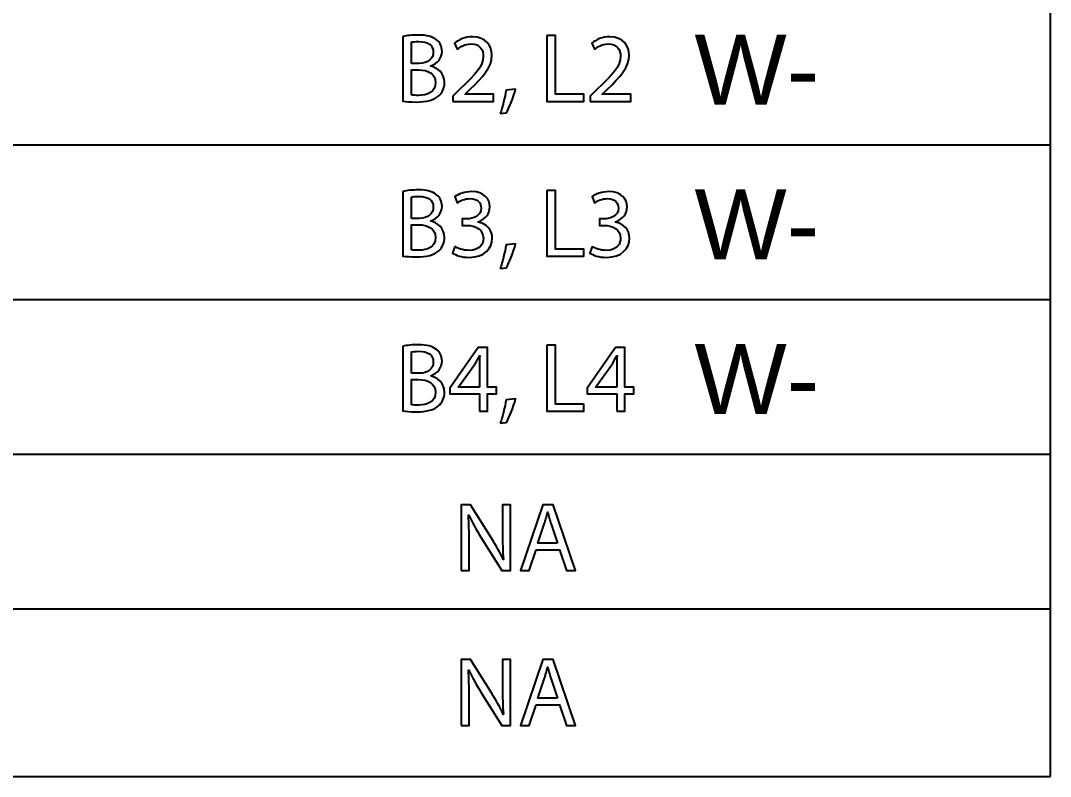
# Model space of a CAD drawing. Extents: x -2724 to 347, y -217 to 302.
# Drawn here: x 174 to 232.9, y -89.9 to -46.7 of the extents above; entities that cross this region are included whole.
import ezdxf

# ---------------------------------------------------------------- set-up
doc = ezdxf.new("R2010")
doc.units = 0
doc.header["$LTSCALE"] = 0.25
doc.layers.add('DIM', color=6, linetype='CONTINUOUS')
doc.styles.add('S1', font='txt.shx', dxfattribs={"bigfont": 'bigfont.shx'})

msp = doc.modelspace()

# ---------------------------------------------------------------- linework, layer by layer
at = {"layer": 'DIM', "color": 3}
for p, q in [((232.901, -53.804), (148.567, -53.804)), ((232.901, -62.643), (148.567, -62.643)), ((232.901, -71.482), (148.567, -71.482)), ((232.901, -80.321), (148.567, -80.321))]:
    msp.add_line(p, q, dxfattribs=at)
for points, knots in [([(232.901, -89.882), (232.901, -89.882), (148.567, -89.882), (148.567, -89.882), (148.567, -89.882), (148.567, -89.882), (148.567, -9.246), (148.567, -9.246), (148.567, -9.246), (148.567, -9.246), (232.901, -9.246), (232.901, -9.246), (232.901, -9.246), (232.901, -9.246), (232.901, -89.882), (232.901, -89.882)], [0, 0, 0, 0, 0.25, 0.25, 0.25, 0.25, 0.5, 0.5, 0.5, 0.5, 0.75, 0.75, 0.75, 0.75, 1, 1, 1, 1]), ([(195.886, -47.603), (196.099, -47.552), (196.439, -47.519), (196.775, -47.519), (196.775, -47.519), (197.261, -47.519), (197.574, -47.603), (197.803, -47.793), (197.803, -47.793), (197.999, -47.938), (198.122, -48.161), (198.122, -48.457), (198.122, -48.457), (198.122, -48.826), (197.876, -49.145), (197.484, -49.285), (197.484, -49.285), (197.484, -49.285), (197.484, -49.301), (197.484, -49.301), (197.484, -49.301), (197.842, -49.385), (198.261, -49.681), (198.261, -50.24), (198.261, -50.24), (198.261, -50.564), (198.133, -50.81), (197.937, -50.995), (197.937, -50.995), (197.68, -51.235), (197.255, -51.347), (196.641, -51.347), (196.641, -51.347), (196.305, -51.347), (196.048, -51.325), (195.886, -51.302), (195.886, -51.302), (195.886, -51.302), (195.886, -47.603), (195.886, -47.603)], [0, 0, 0, 0, 0.1, 0.1, 0.1, 0.1, 0.2, 0.2, 0.2, 0.2, 0.3, 0.3, 0.3, 0.3, 0.4, 0.4, 0.4, 0.4, 0.5, 0.5, 0.5, 0.5, 0.6, 0.6, 0.6, 0.6, 0.7, 0.7, 0.7, 0.7, 0.8, 0.8, 0.8, 0.8, 0.9, 0.9, 0.9, 0.9, 1, 1, 1, 1]), ([(198.742, -51.313), (198.742, -51.313), (198.742, -51.012), (198.742, -51.012), (198.742, -51.012), (198.742, -51.012), (199.128, -50.637), (199.128, -50.637), (199.128, -50.637), (200.055, -49.754), (200.48, -49.285), (200.48, -48.737), (200.48, -48.737), (200.48, -48.368), (200.307, -48.027), (199.765, -48.027), (199.765, -48.027), (199.435, -48.027), (199.161, -48.195), (198.994, -48.334), (198.994, -48.334), (198.994, -48.334), (198.837, -47.988), (198.837, -47.988), (198.837, -47.988), (199.083, -47.781), (199.446, -47.619), (199.865, -47.619), (199.865, -47.619), (200.643, -47.619), (200.972, -48.156), (200.972, -48.676), (200.972, -48.676), (200.972, -49.346), (200.486, -49.888), (199.72, -50.625), (199.72, -50.625), (199.72, -50.625), (199.435, -50.894), (199.435, -50.894), (199.435, -50.894), (199.435, -50.894), (199.435, -50.905), (199.435, -50.905), (199.435, -50.905), (199.435, -50.905), (201.061, -50.905), (201.061, -50.905), (201.061, -50.905), (201.061, -50.905), (201.061, -51.313), (201.061, -51.313), (201.061, -51.313), (201.061, -51.313), (198.742, -51.313), (198.742, -51.313)], [0, 0, 0, 0, 0.071429, 0.071429, 0.071429, 0.071429, 0.142857, 0.142857, 0.142857, 0.142857, 0.214286, 0.214286, 0.214286, 0.214286, 0.285714, 0.285714, 0.285714, 0.285714, 0.357143, 0.357143, 0.357143, 0.357143, 0.428571, 0.428571, 0.428571, 0.428571, 0.5, 0.5, 0.5, 0.5, 0.571429, 0.571429, 0.571429, 0.571429, 0.642857, 0.642857, 0.642857, 0.642857, 0.714286, 0.714286, 0.714286, 0.714286, 0.785714, 0.785714, 0.785714, 0.785714, 0.857143, 0.857143, 0.857143, 0.857143, 0.928571, 0.928571, 0.928571, 0.928571, 1, 1, 1, 1]), ([(204.119, -47.546), (204.119, -47.546), (204.611, -47.546), (204.611, -47.546), (204.611, -47.546), (204.611, -47.546), (204.611, -50.905), (204.611, -50.905), (204.611, -50.905), (204.611, -50.905), (206.221, -50.905), (206.221, -50.905), (206.221, -50.905), (206.221, -50.905), (206.221, -51.313), (206.221, -51.313), (206.221, -51.313), (206.221, -51.313), (204.119, -51.313), (204.119, -51.313), (204.119, -51.313), (204.119, -51.313), (204.119, -47.546), (204.119, -47.546)], [0, 0, 0, 0, 0.166667, 0.166667, 0.166667, 0.166667, 0.333333, 0.333333, 0.333333, 0.333333, 0.5, 0.5, 0.5, 0.5, 0.666667, 0.666667, 0.666667, 0.666667, 0.833333, 0.833333, 0.833333, 0.833333, 1, 1, 1, 1]), ([(206.589, -51.313), (206.589, -51.313), (206.589, -51.012), (206.589, -51.012), (206.589, -51.012), (206.589, -51.012), (206.975, -50.637), (206.975, -50.637), (206.975, -50.637), (207.902, -49.754), (208.327, -49.285), (208.327, -48.737), (208.327, -48.737), (208.327, -48.368), (208.154, -48.027), (207.612, -48.027), (207.612, -48.027), (207.282, -48.027), (207.008, -48.195), (206.841, -48.334), (206.841, -48.334), (206.841, -48.334), (206.684, -47.988), (206.684, -47.988), (206.684, -47.988), (206.93, -47.781), (207.293, -47.619), (207.712, -47.619), (207.712, -47.619), (208.49, -47.619), (208.819, -48.156), (208.819, -48.676), (208.819, -48.676), (208.819, -49.346), (208.333, -49.888), (207.567, -50.625), (207.567, -50.625), (207.567, -50.625), (207.282, -50.894), (207.282, -50.894), (207.282, -50.894), (207.282, -50.894), (207.282, -50.905), (207.282, -50.905), (207.282, -50.905), (207.282, -50.905), (208.908, -50.905), (208.908, -50.905), (208.908, -50.905), (208.908, -50.905), (208.908, -51.313), (208.908, -51.313), (208.908, -51.313), (208.908, -51.313), (206.589, -51.313), (206.589, -51.313)], [0, 0, 0, 0, 0.071429, 0.071429, 0.071429, 0.071429, 0.142857, 0.142857, 0.142857, 0.142857, 0.214286, 0.214286, 0.214286, 0.214286, 0.285714, 0.285714, 0.285714, 0.285714, 0.357143, 0.357143, 0.357143, 0.357143, 0.428571, 0.428571, 0.428571, 0.428571, 0.5, 0.5, 0.5, 0.5, 0.571429, 0.571429, 0.571429, 0.571429, 0.642857, 0.642857, 0.642857, 0.642857, 0.714286, 0.714286, 0.714286, 0.714286, 0.785714, 0.785714, 0.785714, 0.785714, 0.857143, 0.857143, 0.857143, 0.857143, 0.928571, 0.928571, 0.928571, 0.928571, 1, 1, 1, 1]), ([(196.372, -49.145), (196.372, -49.145), (196.814, -49.145), (196.814, -49.145), (196.814, -49.145), (197.322, -49.145), (197.624, -48.871), (197.624, -48.508), (197.624, -48.508), (197.624, -48.072), (197.294, -47.893), (196.803, -47.893), (196.803, -47.893), (196.579, -47.893), (196.451, -47.909), (196.372, -47.927), (196.372, -47.927), (196.372, -47.927), (196.372, -49.145), (196.372, -49.145)], [0, 0, 0, 0, 0.2, 0.2, 0.2, 0.2, 0.4, 0.4, 0.4, 0.4, 0.6, 0.6, 0.6, 0.6, 0.8, 0.8, 0.8, 0.8, 1, 1, 1, 1]), ([(196.372, -50.944), (196.473, -50.961), (196.607, -50.967), (196.78, -50.967), (196.78, -50.967), (197.283, -50.967), (197.747, -50.783), (197.747, -50.235), (197.747, -50.235), (197.747, -49.727), (197.306, -49.508), (196.775, -49.508), (196.775, -49.508), (196.775, -49.508), (196.372, -49.508), (196.372, -49.508), (196.372, -49.508), (196.372, -49.508), (196.372, -50.944), (196.372, -50.944)], [0, 0, 0, 0, 0.2, 0.2, 0.2, 0.2, 0.4, 0.4, 0.4, 0.4, 0.6, 0.6, 0.6, 0.6, 0.8, 0.8, 0.8, 0.8, 1, 1, 1, 1]), ([(201.448, -52.006), (201.57, -51.671), (201.721, -51.073), (201.783, -50.665), (201.783, -50.665), (201.783, -50.665), (202.33, -50.609), (202.33, -50.609), (202.33, -50.609), (202.196, -51.084), (201.95, -51.705), (201.794, -51.967), (201.794, -51.967), (201.794, -51.967), (201.448, -52.006), (201.448, -52.006)], [0, 0, 0, 0, 0.25, 0.25, 0.25, 0.25, 0.5, 0.5, 0.5, 0.5, 0.75, 0.75, 0.75, 0.75, 1, 1, 1, 1]), ([(195.886, -56.452), (196.099, -56.402), (196.439, -56.369), (196.775, -56.369), (196.775, -56.369), (197.261, -56.369), (197.574, -56.452), (197.803, -56.643), (197.803, -56.643), (197.999, -56.788), (198.122, -57.011), (198.122, -57.307), (198.122, -57.307), (198.122, -57.676), (197.876, -57.995), (197.484, -58.135), (197.484, -58.135), (197.484, -58.135), (197.484, -58.151), (197.484, -58.151), (197.484, -58.151), (197.842, -58.235), (198.261, -58.531), (198.261, -59.09), (198.261, -59.09), (198.261, -59.414), (198.133, -59.66), (197.937, -59.845), (197.937, -59.845), (197.68, -60.085), (197.255, -60.197), (196.641, -60.197), (196.641, -60.197), (196.305, -60.197), (196.048, -60.175), (195.886, -60.152), (195.886, -60.152), (195.886, -60.152), (195.886, -56.452), (195.886, -56.452)], [0, 0, 0, 0, 0.1, 0.1, 0.1, 0.1, 0.2, 0.2, 0.2, 0.2, 0.3, 0.3, 0.3, 0.3, 0.4, 0.4, 0.4, 0.4, 0.5, 0.5, 0.5, 0.5, 0.6, 0.6, 0.6, 0.6, 0.7, 0.7, 0.7, 0.7, 0.8, 0.8, 0.8, 0.8, 0.9, 0.9, 0.9, 0.9, 1, 1, 1, 1]), ([(198.86, -59.604), (198.999, -59.688), (199.318, -59.828), (199.664, -59.828), (199.664, -59.828), (200.29, -59.828), (200.491, -59.431), (200.486, -59.124), (200.486, -59.124), (200.48, -58.615), (200.022, -58.397), (199.547, -58.397), (199.547, -58.397), (199.547, -58.397), (199.273, -58.397), (199.273, -58.397), (199.273, -58.397), (199.273, -58.397), (199.273, -58.028), (199.273, -58.028), (199.273, -58.028), (199.273, -58.028), (199.547, -58.028), (199.547, -58.028), (199.547, -58.028), (199.905, -58.028), (200.357, -57.844), (200.357, -57.414), (200.357, -57.414), (200.357, -57.122), (200.173, -56.865), (199.72, -56.865), (199.72, -56.865), (199.43, -56.865), (199.15, -56.994), (198.994, -57.106), (198.994, -57.106), (198.994, -57.106), (198.86, -56.749), (198.86, -56.749), (198.86, -56.749), (199.055, -56.609), (199.424, -56.469), (199.815, -56.469), (199.815, -56.469), (200.531, -56.469), (200.855, -56.894), (200.855, -57.335), (200.855, -57.335), (200.855, -57.715), (200.626, -58.034), (200.184, -58.196), (200.184, -58.196), (200.184, -58.196), (200.184, -58.207), (200.184, -58.207), (200.184, -58.207), (200.631, -58.291), (200.995, -58.626), (200.995, -59.135), (200.995, -59.135), (200.995, -59.716), (200.536, -60.225), (199.67, -60.225), (199.67, -60.225), (199.262, -60.225), (198.904, -60.096), (198.725, -59.978), (198.725, -59.978), (198.725, -59.978), (198.86, -59.604), (198.86, -59.604)], [0, 0, 0, 0, 0.055556, 0.055556, 0.055556, 0.055556, 0.111111, 0.111111, 0.111111, 0.111111, 0.166667, 0.166667, 0.166667, 0.166667, 0.222222, 0.222222, 0.222222, 0.222222, 0.277778, 0.277778, 0.277778, 0.277778, 0.333333, 0.333333, 0.333333, 0.333333, 0.388889, 0.388889, 0.388889, 0.388889, 0.444444, 0.444444, 0.444444, 0.444444, 0.5, 0.5, 0.5, 0.5, 0.555556, 0.555556, 0.555556, 0.555556, 0.611111, 0.611111, 0.611111, 0.611111, 0.666667, 0.666667, 0.666667, 0.666667, 0.722222, 0.722222, 0.722222, 0.722222, 0.777778, 0.777778, 0.777778, 0.777778, 0.833333, 0.833333, 0.833333, 0.833333, 0.888889, 0.888889, 0.888889, 0.888889, 0.944444, 0.944444, 0.944444, 0.944444, 1, 1, 1, 1]), ([(204.119, -56.396), (204.119, -56.396), (204.611, -56.396), (204.611, -56.396), (204.611, -56.396), (204.611, -56.396), (204.611, -59.755), (204.611, -59.755), (204.611, -59.755), (204.611, -59.755), (206.221, -59.755), (206.221, -59.755), (206.221, -59.755), (206.221, -59.755), (206.221, -60.163), (206.221, -60.163), (206.221, -60.163), (206.221, -60.163), (204.119, -60.163), (204.119, -60.163), (204.119, -60.163), (204.119, -60.163), (204.119, -56.396), (204.119, -56.396)], [0, 0, 0, 0, 0.166667, 0.166667, 0.166667, 0.166667, 0.333333, 0.333333, 0.333333, 0.333333, 0.5, 0.5, 0.5, 0.5, 0.666667, 0.666667, 0.666667, 0.666667, 0.833333, 0.833333, 0.833333, 0.833333, 1, 1, 1, 1]), ([(206.707, -59.604), (206.846, -59.688), (207.165, -59.828), (207.511, -59.828), (207.511, -59.828), (208.137, -59.828), (208.338, -59.431), (208.333, -59.124), (208.333, -59.124), (208.327, -58.615), (207.869, -58.397), (207.394, -58.397), (207.394, -58.397), (207.394, -58.397), (207.12, -58.397), (207.12, -58.397), (207.12, -58.397), (207.12, -58.397), (207.12, -58.028), (207.12, -58.028), (207.12, -58.028), (207.12, -58.028), (207.394, -58.028), (207.394, -58.028), (207.394, -58.028), (207.752, -58.028), (208.204, -57.844), (208.204, -57.414), (208.204, -57.414), (208.204, -57.122), (208.02, -56.865), (207.567, -56.865), (207.567, -56.865), (207.276, -56.865), (206.997, -56.994), (206.841, -57.106), (206.841, -57.106), (206.841, -57.106), (206.707, -56.749), (206.707, -56.749), (206.707, -56.749), (206.902, -56.609), (207.271, -56.469), (207.662, -56.469), (207.662, -56.469), (208.378, -56.469), (208.702, -56.894), (208.702, -57.335), (208.702, -57.335), (208.702, -57.715), (208.473, -58.034), (208.031, -58.196), (208.031, -58.196), (208.031, -58.196), (208.031, -58.207), (208.031, -58.207), (208.031, -58.207), (208.478, -58.291), (208.842, -58.626), (208.842, -59.135), (208.842, -59.135), (208.842, -59.716), (208.383, -60.225), (207.517, -60.225), (207.517, -60.225), (207.109, -60.225), (206.751, -60.096), (206.572, -59.978), (206.572, -59.978), (206.572, -59.978), (206.707, -59.604), (206.707, -59.604)], [0, 0, 0, 0, 0.055556, 0.055556, 0.055556, 0.055556, 0.111111, 0.111111, 0.111111, 0.111111, 0.166667, 0.166667, 0.166667, 0.166667, 0.222222, 0.222222, 0.222222, 0.222222, 0.277778, 0.277778, 0.277778, 0.277778, 0.333333, 0.333333, 0.333333, 0.333333, 0.388889, 0.388889, 0.388889, 0.388889, 0.444444, 0.444444, 0.444444, 0.444444, 0.5, 0.5, 0.5, 0.5, 0.555556, 0.555556, 0.555556, 0.555556, 0.611111, 0.611111, 0.611111, 0.611111, 0.666667, 0.666667, 0.666667, 0.666667, 0.722222, 0.722222, 0.722222, 0.722222, 0.777778, 0.777778, 0.777778, 0.777778, 0.833333, 0.833333, 0.833333, 0.833333, 0.888889, 0.888889, 0.888889, 0.888889, 0.944444, 0.944444, 0.944444, 0.944444, 1, 1, 1, 1]), ([(196.372, -57.995), (196.372, -57.995), (196.814, -57.995), (196.814, -57.995), (196.814, -57.995), (197.322, -57.995), (197.624, -57.721), (197.624, -57.358), (197.624, -57.358), (197.624, -56.922), (197.294, -56.743), (196.803, -56.743), (196.803, -56.743), (196.579, -56.743), (196.451, -56.759), (196.372, -56.777), (196.372, -56.777), (196.372, -56.777), (196.372, -57.995), (196.372, -57.995)], [0, 0, 0, 0, 0.2, 0.2, 0.2, 0.2, 0.4, 0.4, 0.4, 0.4, 0.6, 0.6, 0.6, 0.6, 0.8, 0.8, 0.8, 0.8, 1, 1, 1, 1]), ([(196.372, -59.794), (196.473, -59.811), (196.607, -59.817), (196.78, -59.817), (196.78, -59.817), (197.283, -59.817), (197.747, -59.633), (197.747, -59.085), (197.747, -59.085), (197.747, -58.576), (197.306, -58.358), (196.775, -58.358), (196.775, -58.358), (196.775, -58.358), (196.372, -58.358), (196.372, -58.358), (196.372, -58.358), (196.372, -58.358), (196.372, -59.794), (196.372, -59.794)], [0, 0, 0, 0, 0.2, 0.2, 0.2, 0.2, 0.4, 0.4, 0.4, 0.4, 0.6, 0.6, 0.6, 0.6, 0.8, 0.8, 0.8, 0.8, 1, 1, 1, 1]), ([(201.448, -60.856), (201.57, -60.521), (201.721, -59.923), (201.783, -59.515), (201.783, -59.515), (201.783, -59.515), (202.33, -59.459), (202.33, -59.459), (202.33, -59.459), (202.196, -59.934), (201.95, -60.554), (201.794, -60.817), (201.794, -60.817), (201.794, -60.817), (201.448, -60.856), (201.448, -60.856)], [0, 0, 0, 0, 0.25, 0.25, 0.25, 0.25, 0.5, 0.5, 0.5, 0.5, 0.75, 0.75, 0.75, 0.75, 1, 1, 1, 1]), ([(195.886, -65.302), (196.099, -65.251), (196.439, -65.218), (196.775, -65.218), (196.775, -65.218), (197.261, -65.218), (197.574, -65.302), (197.803, -65.492), (197.803, -65.492), (197.999, -65.638), (198.122, -65.861), (198.122, -66.157), (198.122, -66.157), (198.122, -66.526), (197.876, -66.845), (197.484, -66.984), (197.484, -66.984), (197.484, -66.984), (197.484, -67.001), (197.484, -67.001), (197.484, -67.001), (197.842, -67.085), (198.261, -67.381), (198.261, -67.94), (198.261, -67.94), (198.261, -68.264), (198.133, -68.51), (197.937, -68.695), (197.937, -68.695), (197.68, -68.935), (197.255, -69.047), (196.641, -69.047), (196.641, -69.047), (196.305, -69.047), (196.048, -69.024), (195.886, -69.002), (195.886, -69.002), (195.886, -69.002), (195.886, -65.302), (195.886, -65.302)], [0, 0, 0, 0, 0.1, 0.1, 0.1, 0.1, 0.2, 0.2, 0.2, 0.2, 0.3, 0.3, 0.3, 0.3, 0.4, 0.4, 0.4, 0.4, 0.5, 0.5, 0.5, 0.5, 0.6, 0.6, 0.6, 0.6, 0.7, 0.7, 0.7, 0.7, 0.8, 0.8, 0.8, 0.8, 0.9, 0.9, 0.9, 0.9, 1, 1, 1, 1]), ([(204.119, -65.246), (204.119, -65.246), (204.611, -65.246), (204.611, -65.246), (204.611, -65.246), (204.611, -65.246), (204.611, -68.605), (204.611, -68.605), (204.611, -68.605), (204.611, -68.605), (206.221, -68.605), (206.221, -68.605), (206.221, -68.605), (206.221, -68.605), (206.221, -69.013), (206.221, -69.013), (206.221, -69.013), (206.221, -69.013), (204.119, -69.013), (204.119, -69.013), (204.119, -69.013), (204.119, -69.013), (204.119, -65.246), (204.119, -65.246)], [0, 0, 0, 0, 0.166667, 0.166667, 0.166667, 0.166667, 0.333333, 0.333333, 0.333333, 0.333333, 0.5, 0.5, 0.5, 0.5, 0.666667, 0.666667, 0.666667, 0.666667, 0.833333, 0.833333, 0.833333, 0.833333, 1, 1, 1, 1]), ([(196.372, -66.845), (196.372, -66.845), (196.814, -66.845), (196.814, -66.845), (196.814, -66.845), (197.322, -66.845), (197.624, -66.571), (197.624, -66.208), (197.624, -66.208), (197.624, -65.772), (197.294, -65.592), (196.803, -65.592), (196.803, -65.592), (196.579, -65.592), (196.451, -65.609), (196.372, -65.626), (196.372, -65.626), (196.372, -65.626), (196.372, -66.845), (196.372, -66.845)], [0, 0, 0, 0, 0.2, 0.2, 0.2, 0.2, 0.4, 0.4, 0.4, 0.4, 0.6, 0.6, 0.6, 0.6, 0.8, 0.8, 0.8, 0.8, 1, 1, 1, 1]), ([(200.262, -69.013), (200.262, -69.013), (200.262, -68.018), (200.262, -68.018), (200.262, -68.018), (200.262, -68.018), (198.575, -68.018), (198.575, -68.018), (198.575, -68.018), (198.575, -68.018), (198.575, -67.7), (198.575, -67.7), (198.575, -67.7), (198.575, -67.7), (200.195, -65.38), (200.195, -65.38), (200.195, -65.38), (200.195, -65.38), (200.726, -65.38), (200.726, -65.38), (200.726, -65.38), (200.726, -65.38), (200.726, -67.638), (200.726, -67.638), (200.726, -67.638), (200.726, -67.638), (201.235, -67.638), (201.235, -67.638), (201.235, -67.638), (201.235, -67.638), (201.235, -68.018), (201.235, -68.018), (201.235, -68.018), (201.235, -68.018), (200.726, -68.018), (200.726, -68.018), (200.726, -68.018), (200.726, -68.018), (200.726, -69.013), (200.726, -69.013), (200.726, -69.013), (200.726, -69.013), (200.262, -69.013), (200.262, -69.013)], [0, 0, 0, 0, 0.090909, 0.090909, 0.090909, 0.090909, 0.181818, 0.181818, 0.181818, 0.181818, 0.272727, 0.272727, 0.272727, 0.272727, 0.363636, 0.363636, 0.363636, 0.363636, 0.454545, 0.454545, 0.454545, 0.454545, 0.545455, 0.545455, 0.545455, 0.545455, 0.636364, 0.636364, 0.636364, 0.636364, 0.727273, 0.727273, 0.727273, 0.727273, 0.818182, 0.818182, 0.818182, 0.818182, 0.909091, 0.909091, 0.909091, 0.909091, 1, 1, 1, 1]), ([(200.262, -67.638), (200.262, -67.638), (200.262, -66.425), (200.262, -66.425), (200.262, -66.425), (200.262, -66.235), (200.268, -66.045), (200.279, -65.855), (200.279, -65.855), (200.279, -65.855), (200.262, -65.855), (200.262, -65.855), (200.262, -65.855), (200.151, -66.068), (200.061, -66.224), (199.961, -66.392), (199.961, -66.392), (199.961, -66.392), (199.072, -67.627), (199.072, -67.627), (199.072, -67.627), (199.072, -67.627), (199.072, -67.638), (199.072, -67.638), (199.072, -67.638), (199.072, -67.638), (200.262, -67.638), (200.262, -67.638)], [0, 0, 0, 0, 0.142857, 0.142857, 0.142857, 0.142857, 0.285714, 0.285714, 0.285714, 0.285714, 0.428571, 0.428571, 0.428571, 0.428571, 0.571429, 0.571429, 0.571429, 0.571429, 0.714286, 0.714286, 0.714286, 0.714286, 0.857143, 0.857143, 0.857143, 0.857143, 1, 1, 1, 1]), ([(208.109, -69.013), (208.109, -69.013), (208.109, -68.018), (208.109, -68.018), (208.109, -68.018), (208.109, -68.018), (206.422, -68.018), (206.422, -68.018), (206.422, -68.018), (206.422, -68.018), (206.422, -67.7), (206.422, -67.7), (206.422, -67.7), (206.422, -67.7), (208.042, -65.38), (208.042, -65.38), (208.042, -65.38), (208.042, -65.38), (208.574, -65.38), (208.574, -65.38), (208.574, -65.38), (208.574, -65.38), (208.574, -67.638), (208.574, -67.638), (208.574, -67.638), (208.574, -67.638), (209.082, -67.638), (209.082, -67.638), (209.082, -67.638), (209.082, -67.638), (209.082, -68.018), (209.082, -68.018), (209.082, -68.018), (209.082, -68.018), (208.574, -68.018), (208.574, -68.018), (208.574, -68.018), (208.574, -68.018), (208.574, -69.013), (208.574, -69.013), (208.574, -69.013), (208.574, -69.013), (208.109, -69.013), (208.109, -69.013)], [0, 0, 0, 0, 0.090909, 0.090909, 0.090909, 0.090909, 0.181818, 0.181818, 0.181818, 0.181818, 0.272727, 0.272727, 0.272727, 0.272727, 0.363636, 0.363636, 0.363636, 0.363636, 0.454545, 0.454545, 0.454545, 0.454545, 0.545455, 0.545455, 0.545455, 0.545455, 0.636364, 0.636364, 0.636364, 0.636364, 0.727273, 0.727273, 0.727273, 0.727273, 0.818182, 0.818182, 0.818182, 0.818182, 0.909091, 0.909091, 0.909091, 0.909091, 1, 1, 1, 1]), ([(208.109, -67.638), (208.109, -67.638), (208.109, -66.425), (208.109, -66.425), (208.109, -66.425), (208.109, -66.235), (208.115, -66.045), (208.126, -65.855), (208.126, -65.855), (208.126, -65.855), (208.109, -65.855), (208.109, -65.855), (208.109, -65.855), (207.997, -66.068), (207.908, -66.224), (207.808, -66.392), (207.808, -66.392), (207.808, -66.392), (206.919, -67.627), (206.919, -67.627), (206.919, -67.627), (206.919, -67.627), (206.919, -67.638), (206.919, -67.638), (206.919, -67.638), (206.919, -67.638), (208.109, -67.638), (208.109, -67.638)], [0, 0, 0, 0, 0.142857, 0.142857, 0.142857, 0.142857, 0.285714, 0.285714, 0.285714, 0.285714, 0.428571, 0.428571, 0.428571, 0.428571, 0.571429, 0.571429, 0.571429, 0.571429, 0.714286, 0.714286, 0.714286, 0.714286, 0.857143, 0.857143, 0.857143, 0.857143, 1, 1, 1, 1]), ([(196.372, -68.644), (196.473, -68.661), (196.607, -68.667), (196.78, -68.667), (196.78, -68.667), (197.283, -68.667), (197.747, -68.482), (197.747, -67.935), (197.747, -67.935), (197.747, -67.426), (197.306, -67.208), (196.775, -67.208), (196.775, -67.208), (196.775, -67.208), (196.372, -67.208), (196.372, -67.208), (196.372, -67.208), (196.372, -67.208), (196.372, -68.644), (196.372, -68.644)], [0, 0, 0, 0, 0.2, 0.2, 0.2, 0.2, 0.4, 0.4, 0.4, 0.4, 0.6, 0.6, 0.6, 0.6, 0.8, 0.8, 0.8, 0.8, 1, 1, 1, 1]), ([(201.448, -69.706), (201.57, -69.371), (201.721, -68.773), (201.783, -68.364), (201.783, -68.364), (201.783, -68.364), (202.33, -68.309), (202.33, -68.309), (202.33, -68.309), (202.196, -68.784), (201.95, -69.404), (201.794, -69.667), (201.794, -69.667), (201.794, -69.667), (201.448, -69.706), (201.448, -69.706)], [0, 0, 0, 0, 0.25, 0.25, 0.25, 0.25, 0.5, 0.5, 0.5, 0.5, 0.75, 0.75, 0.75, 0.75, 1, 1, 1, 1]), ([(199.209, -78.123), (199.209, -78.123), (199.209, -74.356), (199.209, -74.356), (199.209, -74.356), (199.209, -74.356), (199.745, -74.356), (199.745, -74.356), (199.745, -74.356), (199.745, -74.356), (200.947, -76.262), (200.947, -76.262), (200.947, -76.262), (201.221, -76.704), (201.444, -77.1), (201.618, -77.486), (201.618, -77.486), (201.618, -77.486), (201.634, -77.48), (201.634, -77.48), (201.634, -77.48), (201.59, -76.978), (201.578, -76.519), (201.578, -75.938), (201.578, -75.938), (201.578, -75.938), (201.578, -74.356), (201.578, -74.356), (201.578, -74.356), (201.578, -74.356), (202.037, -74.356), (202.037, -74.356), (202.037, -74.356), (202.037, -74.356), (202.037, -78.123), (202.037, -78.123), (202.037, -78.123), (202.037, -78.123), (201.545, -78.123), (201.545, -78.123), (201.545, -78.123), (201.545, -78.123), (200.349, -76.212), (200.349, -76.212), (200.349, -76.212), (200.086, -75.793), (199.834, -75.362), (199.65, -74.954), (199.65, -74.954), (199.65, -74.954), (199.633, -74.96), (199.633, -74.96), (199.633, -74.96), (199.661, -75.435), (199.667, -75.888), (199.667, -76.514), (199.667, -76.514), (199.667, -76.514), (199.667, -78.123), (199.667, -78.123), (199.667, -78.123), (199.667, -78.123), (199.209, -78.123), (199.209, -78.123)], [0, 0, 0, 0, 0.0625, 0.0625, 0.0625, 0.0625, 0.125, 0.125, 0.125, 0.125, 0.1875, 0.1875, 0.1875, 0.1875, 0.25, 0.25, 0.25, 0.25, 0.3125, 0.3125, 0.3125, 0.3125, 0.375, 0.375, 0.375, 0.375, 0.4375, 0.4375, 0.4375, 0.4375, 0.5, 0.5, 0.5, 0.5, 0.5625, 0.5625, 0.5625, 0.5625, 0.625, 0.625, 0.625, 0.625, 0.6875, 0.6875, 0.6875, 0.6875, 0.75, 0.75, 0.75, 0.75, 0.8125, 0.8125, 0.8125, 0.8125, 0.875, 0.875, 0.875, 0.875, 0.9375, 0.9375, 0.9375, 0.9375, 1, 1, 1, 1]), ([(203.495, -76.939), (203.495, -76.939), (203.104, -78.123), (203.104, -78.123), (203.104, -78.123), (203.104, -78.123), (202.601, -78.123), (202.601, -78.123), (202.601, -78.123), (202.601, -78.123), (203.882, -74.356), (203.882, -74.356), (203.882, -74.356), (203.882, -74.356), (204.468, -74.356), (204.468, -74.356), (204.468, -74.356), (204.468, -74.356), (205.753, -78.123), (205.753, -78.123), (205.753, -78.123), (205.753, -78.123), (205.234, -78.123), (205.234, -78.123), (205.234, -78.123), (205.234, -78.123), (204.832, -76.939), (204.832, -76.939), (204.832, -76.939), (204.832, -76.939), (203.495, -76.939), (203.495, -76.939)], [0, 0, 0, 0, 0.125, 0.125, 0.125, 0.125, 0.25, 0.25, 0.25, 0.25, 0.375, 0.375, 0.375, 0.375, 0.5, 0.5, 0.5, 0.5, 0.625, 0.625, 0.625, 0.625, 0.75, 0.75, 0.75, 0.75, 0.875, 0.875, 0.875, 0.875, 1, 1, 1, 1]), ([(204.731, -76.559), (204.731, -76.559), (204.356, -75.474), (204.356, -75.474), (204.356, -75.474), (204.278, -75.228), (204.222, -75.005), (204.167, -74.787), (204.167, -74.787), (204.167, -74.787), (204.149, -74.787), (204.149, -74.787), (204.149, -74.787), (204.099, -75.005), (204.038, -75.239), (203.965, -75.468), (203.965, -75.468), (203.965, -75.468), (203.597, -76.559), (203.597, -76.559), (203.597, -76.559), (203.597, -76.559), (204.731, -76.559), (204.731, -76.559)], [0, 0, 0, 0, 0.166667, 0.166667, 0.166667, 0.166667, 0.333333, 0.333333, 0.333333, 0.333333, 0.5, 0.5, 0.5, 0.5, 0.666667, 0.666667, 0.666667, 0.666667, 0.833333, 0.833333, 0.833333, 0.833333, 1, 1, 1, 1]), ([(199.209, -86.973), (199.209, -86.973), (199.209, -83.206), (199.209, -83.206), (199.209, -83.206), (199.209, -83.206), (199.745, -83.206), (199.745, -83.206), (199.745, -83.206), (199.745, -83.206), (200.947, -85.112), (200.947, -85.112), (200.947, -85.112), (201.221, -85.553), (201.444, -85.949), (201.618, -86.336), (201.618, -86.336), (201.618, -86.336), (201.634, -86.329), (201.634, -86.329), (201.634, -86.329), (201.59, -85.827), (201.578, -85.369), (201.578, -84.787), (201.578, -84.787), (201.578, -84.787), (201.578, -83.206), (201.578, -83.206), (201.578, -83.206), (201.578, -83.206), (202.037, -83.206), (202.037, -83.206), (202.037, -83.206), (202.037, -83.206), (202.037, -86.973), (202.037, -86.973), (202.037, -86.973), (202.037, -86.973), (201.545, -86.973), (201.545, -86.973), (201.545, -86.973), (201.545, -86.973), (200.349, -85.061), (200.349, -85.061), (200.349, -85.061), (200.086, -84.642), (199.834, -84.212), (199.65, -83.804), (199.65, -83.804), (199.65, -83.804), (199.633, -83.809), (199.633, -83.809), (199.633, -83.809), (199.661, -84.284), (199.667, -84.737), (199.667, -85.363), (199.667, -85.363), (199.667, -85.363), (199.667, -86.973), (199.667, -86.973), (199.667, -86.973), (199.667, -86.973), (199.209, -86.973), (199.209, -86.973)], [0, 0, 0, 0, 0.0625, 0.0625, 0.0625, 0.0625, 0.125, 0.125, 0.125, 0.125, 0.1875, 0.1875, 0.1875, 0.1875, 0.25, 0.25, 0.25, 0.25, 0.3125, 0.3125, 0.3125, 0.3125, 0.375, 0.375, 0.375, 0.375, 0.4375, 0.4375, 0.4375, 0.4375, 0.5, 0.5, 0.5, 0.5, 0.5625, 0.5625, 0.5625, 0.5625, 0.625, 0.625, 0.625, 0.625, 0.6875, 0.6875, 0.6875, 0.6875, 0.75, 0.75, 0.75, 0.75, 0.8125, 0.8125, 0.8125, 0.8125, 0.875, 0.875, 0.875, 0.875, 0.9375, 0.9375, 0.9375, 0.9375, 1, 1, 1, 1]), ([(203.495, -85.788), (203.495, -85.788), (203.104, -86.973), (203.104, -86.973), (203.104, -86.973), (203.104, -86.973), (202.601, -86.973), (202.601, -86.973), (202.601, -86.973), (202.601, -86.973), (203.882, -83.206), (203.882, -83.206), (203.882, -83.206), (203.882, -83.206), (204.468, -83.206), (204.468, -83.206), (204.468, -83.206), (204.468, -83.206), (205.753, -86.973), (205.753, -86.973), (205.753, -86.973), (205.753, -86.973), (205.234, -86.973), (205.234, -86.973), (205.234, -86.973), (205.234, -86.973), (204.832, -85.788), (204.832, -85.788), (204.832, -85.788), (204.832, -85.788), (203.495, -85.788), (203.495, -85.788)], [0, 0, 0, 0, 0.125, 0.125, 0.125, 0.125, 0.25, 0.25, 0.25, 0.25, 0.375, 0.375, 0.375, 0.375, 0.5, 0.5, 0.5, 0.5, 0.625, 0.625, 0.625, 0.625, 0.75, 0.75, 0.75, 0.75, 0.875, 0.875, 0.875, 0.875, 1, 1, 1, 1]), ([(204.731, -85.408), (204.731, -85.408), (204.356, -84.323), (204.356, -84.323), (204.356, -84.323), (204.278, -84.077), (204.222, -83.854), (204.167, -83.636), (204.167, -83.636), (204.167, -83.636), (204.149, -83.636), (204.149, -83.636), (204.149, -83.636), (204.099, -83.854), (204.038, -84.089), (203.965, -84.318), (203.965, -84.318), (203.965, -84.318), (203.597, -85.408), (203.597, -85.408), (203.597, -85.408), (203.597, -85.408), (204.731, -85.408), (204.731, -85.408)], [0, 0, 0, 0, 0.166667, 0.166667, 0.166667, 0.166667, 0.333333, 0.333333, 0.333333, 0.333333, 0.5, 0.5, 0.5, 0.5, 0.666667, 0.666667, 0.666667, 0.666667, 0.833333, 0.833333, 0.833333, 0.833333, 1, 1, 1, 1])]:
    msp.add_open_spline(points, degree=3, knots=knots, dxfattribs=at)

# ---------------------------------------------------------------- texts
at = {"layer": 'DIM', "color": 3, "char_height": 4, "width": 240.72667, "attachment_point": 1, "style": 'S1'}
for insert in [(212.555, -47.501), (212.555, -56.34), (212.555, -65.179)]:
    msp.add_mtext('{\\fArial|b0|i0|c0|p32;W-}', dxfattribs=dict(at, insert=insert))

doc.saveas('drawing.dxf')
